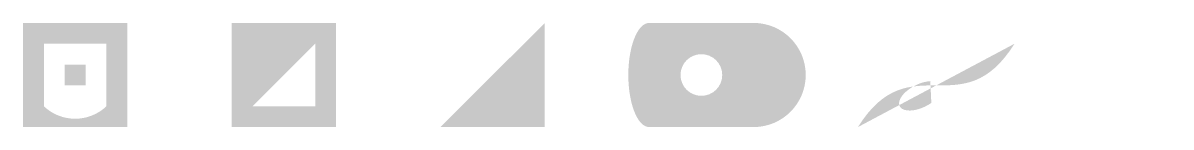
# Model space of a CAD drawing. Header units: metres. Extents: x 0 to 110, y 0 to 10.
import ezdxf

# ---------------------------------------------------------------- set-up
doc = ezdxf.new("R2010")
doc.units = ezdxf.units.M

msp = doc.modelspace()

# ---------------------------------------------------------------- hatches: boundary and pattern name
h = msp.add_hatch(color=2)
h.paths.add_polyline_path([(0, 0), (10, 0), (10, 10), (0, 10)])
h.paths.add_polyline_path([(2, 2, 0.4), (8, 2), (8, 8), (2, 8)], flags=16)
h.paths.add_polyline_path([(4, 4), (6, 4), (6, 6), (4, 6)], flags=0)
h = msp.add_hatch(color=7)
h.dxf.hatch_style = 1
h.paths.add_polyline_path([(20, 0), (30, 0), (30, 10), (20, 10)])
h.paths.add_polyline_path([(22, 2), (28, 2), (28, 8)], flags=16)
h.paths.add_polyline_path([(24, 4), (26, 4), (26, 6)], flags=0)
h = msp.add_hatch(color=7)
h.dxf.hatch_style = 2
h.paths.add_polyline_path([(40, 0), (50, 0), (50, 10)])
h.paths.add_polyline_path([(42, 1), (48, 1), (48, 7)], flags=16)
h = msp.add_hatch(color=7)
edge = h.paths.add_edge_path()
edge.add_line((60, 0), (70, 0))
edge.add_arc((70, 5), 5, -90, 90)
edge.add_line((70, 10), (60, 10))
edge.add_ellipse((60, 5), major_axis=(0, 5), ratio=0.4, start_angle=0, end_angle=180)
edge = h.paths.add_edge_path(flags=0)
edge.add_arc((65, 5), 2, 0, 360, ccw=False)
h = msp.add_hatch(color=7)
edge = h.paths.add_edge_path()
edge.add_spline(control_points=[(80, 0), (85, 8), (90, 0), (95, 8)], knot_values=[0, 0, 0, 0, 1, 1, 1, 1], degree=3, periodic=0)
edge.add_line((95, 8), (80, 0))
edge = h.paths.add_edge_path(flags=0)
edge.add_ellipse((86, 3), major_axis=(2, 1), ratio=0.5, start_angle=30, end_angle=300, ccw=False)
h = msp.add_hatch(color=7)
h.paths.add_polyline_path([(100, 0), (110, 0)], is_closed=False)
h.paths.add_polyline_path([(100, 5), (100, 5)])

doc.saveas('drawing.dxf')
